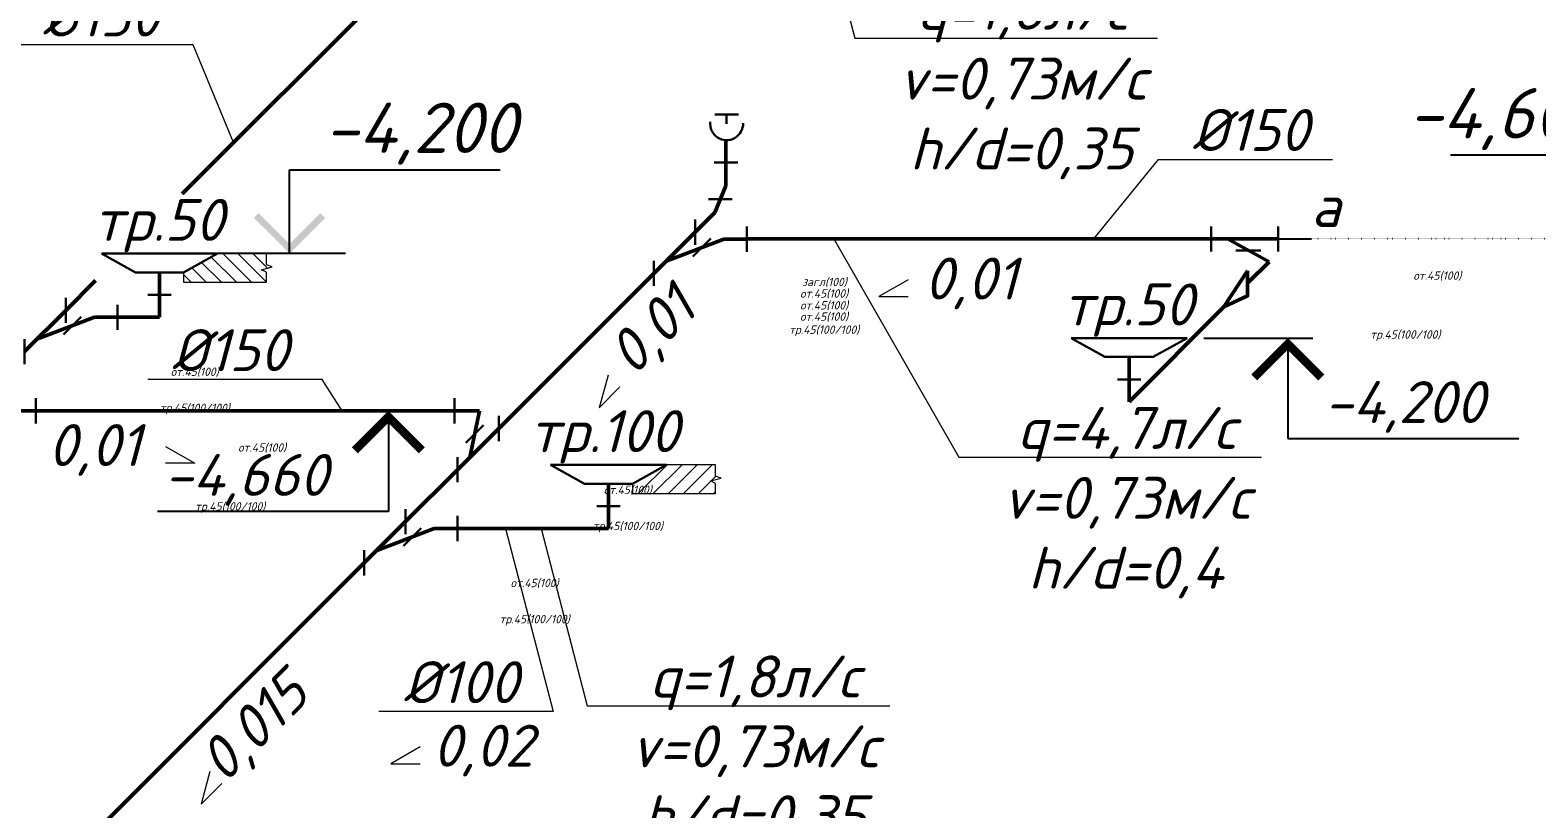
# Model space of a CAD drawing. Header units: millimetres. Extents: x -473555 to 660023, y 5037 to 453528.
# Drawn here: x 238241 to 247226, y 21048 to 25693 of the extents above; entities that cross this region are included whole.
import ezdxf
from ezdxf import colors
from ezdxf.entities.mleader import LeaderData, LeaderLine
from ezdxf.enums import TextEntityAlignment as Align
from ezdxf.math import Vec2, Vec3

# ---------------------------------------------------------------- set-up
doc = ezdxf.new("R2010")
doc.units = ezdxf.units.MM
doc.linetypes.add('ACAD_ISO07W100', pattern=[3, 0, -3])
doc.layers.add('_ВК-Спецификация', color=3, linetype='Continuous', lineweight=15, plot=False, transparency=0.5)
doc.layers.add('ВК_K1', color=34, linetype='Continuous', lineweight=50)
doc.layers.add('ВК_К1_текст', color=34, linetype='Continuous')
doc.styles.add('ISOPEUR', font='isocpeui.ttf')

# ---------------------------------------------------------------- blocks, each defined once
blk = doc.blocks.new('_None')
blk = doc.blocks.new('*U217')
at = {"lineweight": 30}
for p, q in [((246.1, 321.1), (246.1, 171.1)), ((555.4, 279.6), (555.4, 129.6)), ((339.2, 207.8), (233.1, 101.7)), ((0, 75), (0, -75))]:
    blk.add_line(p, q, dxfattribs=at)
for p, q in [((0, 0), (246.1, 246.1)), ((74, 74), (417.3, 204.6)), ((417.3, 204.6), (556, 204.6))]:
    blk.add_line(p, q)
at = {"layer": '_ВК-Спецификация', "linetype": 'ByBlock', "style": 'ISOPEUR'}
for s, p in [('от.45(100)', (1015.7, -119.9)), ('тр.45(100/100)', (1015.8, -335.6))]:
    blk.add_text(s, height=50, dxfattribs=at).set_placement(p, align=Align.MIDDLE_CENTER)
blk = doc.blocks.new('*U212')
at = {"linetype": 'ByBlock', "lineweight": 15}
h = blk.add_hatch(dxfattribs=at)
h.set_pattern_fill('ANSI31', color=0, scale=20)
h.paths.add_polyline_path([(-638.7, 0), (-638.7, -68.4), (-671.4, -80.2), (-607.6, -96.8), (-639.1, -111.4), (-639.1, -171.5), (-143.6, -171.5), (-143.6, -113.1), (-346.1, 0)])
at = {"color": 0, "linetype": 'ByBlock', "lineweight": 30}
for p, q in [((346.1, 0), (-346.1, 0)), ((-143.6, -113.1), (-346.1, 0)), ((143.6, -113.1), (346.1, 0)), ((143.6, -113.1), (-143.6, -113.1)), ((70, -246.8), (-70, -246.8))]:
    blk.add_line(p, q, dxfattribs=at)
at = {"color": 0, "linetype": 'ByBlock'}
blk.add_line((0, -380.6), (0, -113.1), dxfattribs=at)
at = {"color": 0, "linetype": 'ByBlock', "lineweight": 15}
blk.add_lwpolyline([(-639.1, 0), (-346.1, 0), (-143.6, -113.1), (-143.6, -171.5), (-639.1, -171.5), (-639.1, -111.4), (-607.6, -96.8), (-671.4, -80.2), (-638.7, -68.4), (-638.7, 0)], dxfattribs=at)
at = {"color": 0, "linetype": 'ByBlock', "style": 'ISOPEUR'}
blk.add_attdef('НАЗВАНИЕ', text='', height=250, dxfattribs=at).set_placement((-24.8, 200.6), align=Align.MIDDLE_CENTER)
blk = doc.blocks.new('*U254')
at = {"linetype": 'ByBlock', "lineweight": -2}
h = blk.add_hatch(color=256, dxfattribs=at)
h.paths.add_polyline_path([(-641.5, 212.1), (-613.2, 240.4), (-429.4, 56.6), (-429.4, 0)])
h.paths.add_polyline_path([(-245.5, 240.4), (-217.3, 212.1), (-429.4, 0), (-429.4, 56.6)])
for p, q in [((-429.4, 500), (-1686.4, 500)), ((-429.4, 0), (-429.4, 500)), ((-763.2, 0), (0, 0))]:
    blk.add_line(p, q, dxfattribs=at)
at = {"linetype": 'ByBlock', "style": 'ISOPEUR'}
blk.add_attdef('ОТМЕТКА', (-1678.8, 600), '', height=300, dxfattribs=at)
blk = doc.blocks.new('*U245')
at = {"lineweight": 30}
for p, q in [((-181.7, 165.3), (-181.7, 315.3)), ((-399.9, -75), (-399.9, 75)), ((-129.5, 72.6), (-279.5, 72.6)), ((0, -75), (0, 75))]:
    blk.add_line(p, q, dxfattribs=at)
at = {"lineweight": -2}
for p, q in [((-282.8, 139.5), (-181.7, 240.3)), ((-282.8, 139.5), (-119.5, 0)), ((0, 0), (-399.9, 0))]:
    blk.add_line(p, q, dxfattribs=at)
at = {"layer": '_ВК-Спецификация', "linetype": 'ByBlock', "style": 'ISOPEUR'}
for s, p in [('от.45(100)', (1349.3, -218.4)), ('тр.45(100/100)', (1158.4, -569.6))]:
    blk.add_text(s, height=50, dxfattribs=at).set_placement(p, align=Align.MIDDLE_CENTER)
blk = doc.blocks.new('*U249')
at = {"lineweight": 30}
for p, q in [((-18.4, 425.7), (-18.4, 275.7)), ((246.1, 321.1), (246.1, 171.1)), ((49.6, 160.4), (155.7, 266.5)), ((0, 75), (0, -75))]:
    blk.add_line(p, q, dxfattribs=at)
for p, q in [((-18.4, 350.7), (131.6, 350.7)), ((131.6, 350.7), (73.1, 73.1)), ((0, 0), (246.1, 246.1))]:
    blk.add_line(p, q)
at = {"layer": '_ВК-Спецификация', "linetype": 'ByBlock', "style": 'ISOPEUR'}
for s, p in [('от.45(100)', (1015.7, -119.9)), ('тр.45(100/100)', (1015.8, -335.6))]:
    blk.add_text(s, height=50, dxfattribs=at).set_placement(p, align=Align.MIDDLE_CENTER)
blk = doc.blocks.new('*U270')
at = {"lineweight": 30}
for p, q in [((363.2, 948.4), (505.2, 948.4)), ((434.2, 893), (434.2, 948.4)), ((500.3, 661.1), (360.3, 661.1)), ((327, 442.8), (467, 442.8)), ((246.1, 321.1), (246.1, 171.1)), ((555.4, 279.6), (555.4, 129.6)), ((339.2, 207.8), (233.1, 101.7)), ((0, 75), (0, -75))]:
    blk.add_line(p, q, dxfattribs=at)
for p, q in [((430.3, 661.1), (430.3, 794.8)), ((430.3, 522.1), (430.3, 661.1)), ((363.6, 363.6), (430.3, 522.1)), ((246.1, 246.1), (363.6, 363.6)), ((0, 0), (246.1, 246.1)), ((74, 74), (417.3, 204.6)), ((417.3, 204.6), (556, 204.6))]:
    blk.add_line(p, q)
blk.add_arc((434.2, 893), 98.3, 173.30505, 2.20347, dxfattribs=at)
at = {"layer": '_ВК-Спецификация', "linetype": 'ByBlock', "style": 'ISOPEUR'}
for s, p in [('от.45(100)', (1015.7, -119.9)), ('загл(100)', (1017.9, -51)), ('от.45(100)', (1015.7, -190.5)), ('от.45(100)', (1015.7, -257.5)), ('тр.45(100/100)', (1015.8, -335.6))]:
    blk.add_text(s, height=50, dxfattribs=at).set_placement(p, align=Align.MIDDLE_CENTER)
blk = doc.blocks.new('*U271')
at = {"lineweight": 30}
for p, q in [((0, -75), (0, 75)), ((399.6, -75), (399.6, 75)), ((147, -67.7), (297, -67.7)), ((218, -339.1), (218, -189.1))]:
    blk.add_line(p, q, dxfattribs=at)
blk.add_line((0, 0), (399.6, 0))
at = {"lineweight": -2}
for q in [(97.2, 0), (218, -264.1)]:
    blk.add_line((346.7, -135.4), q, dxfattribs=at)
at = {"layer": '_ВК-Спецификация', "linetype": 'ByBlock', "style": 'ISOPEUR'}
for s, p in [('от.45(100)', (1349.3, -218.4)), ('тр.45(100/100)', (1158.4, -569.6))]:
    blk.add_text(s, height=50, dxfattribs=at).set_placement(p, align=Align.MIDDLE_CENTER)
blk = doc.blocks.new('*U211')
at = {"color": 0, "linetype": 'ByBlock', "lineweight": 30}
for p, q in [((346.1, 0), (-346.1, 0)), ((-143.6, -113.1), (-346.1, 0)), ((143.6, -113.1), (346.1, 0)), ((143.6, -113.1), (-143.6, -113.1)), ((70, -246.8), (-70, -246.8))]:
    blk.add_line(p, q, dxfattribs=at)
at = {"color": 0, "linetype": 'ByBlock'}
blk.add_line((0, -380.6), (0, -113.1), dxfattribs=at)
at = {"color": 0, "linetype": 'ByBlock', "style": 'ISOPEUR'}
blk.add_attdef('НАЗВАНИЕ', text='', height=250, dxfattribs=at).set_placement((-24.8, 200.6), align=Align.MIDDLE_CENTER)
blk = doc.blocks.new('*U266')
at = {"lineweight": 15}
blk.add_lwpolyline([(-1.75, 1), (0, 0), (-1.75, 0)], dxfattribs=at)
at = {"lineweight": 15, "style": 'ISOPEUR'}
blk.add_attdef('УКЛОН', text='', height=2.5, dxfattribs=at).set_placement((-5.981, 1.077), align=Align.MIDDLE_CENTER)
blk = doc.blocks.new('*U256')
at = {"lineweight": 15}
blk.add_lwpolyline([(1.75, 1), (0, 0), (1.75, 0)], dxfattribs=at)
at = {"lineweight": 15, "style": 'ISOPEUR'}
blk.add_attdef('УКЛОН', text='', height=2.5, dxfattribs=at).set_placement((5.483, 1.077), align=Align.MIDDLE_CENTER)
blk = doc.blocks.new('*U250')
at = {"linetype": 'ByBlock', "lineweight": 15}
h = blk.add_hatch(dxfattribs=at)
h.set_pattern_fill('ANSI31', color=0, scale=20)
h.paths.add_polyline_path([(346.1, 0), (143.6, -113.1), (143.6, -171.5), (639.1, -171.5), (639.1, -111.4), (607.6, -96.8), (671.4, -80.2), (638.7, -68.4), (638.7, 0)])
at = {"color": 0, "linetype": 'ByBlock', "lineweight": 30}
for p, q in [((346.1, 0), (-346.1, 0)), ((-143.6, -113.1), (-346.1, 0)), ((143.6, -113.1), (346.1, 0)), ((143.6, -113.1), (-143.6, -113.1)), ((70, -246.8), (-70, -246.8))]:
    blk.add_line(p, q, dxfattribs=at)
at = {"color": 0, "linetype": 'ByBlock'}
blk.add_line((0, -380.6), (0, -113.1), dxfattribs=at)
at = {"color": 0, "linetype": 'ByBlock', "lineweight": 15}
blk.add_lwpolyline([(639.1, 0), (346.1, 0), (143.6, -113.1), (143.6, -171.5), (639.1, -171.5), (639.1, -111.4), (607.6, -96.8), (671.4, -80.2), (638.7, -68.4), (638.7, 0)], dxfattribs=at)
at = {"color": 0, "linetype": 'ByBlock', "style": 'ISOPEUR'}
blk.add_attdef('НАЗВАНИЕ', text='', height=250, dxfattribs=at).set_placement((-24.8, 200.6), align=Align.MIDDLE_CENTER)
blk = doc.blocks.new('*U219')
at = {"lineweight": 15}
blk.add_lwpolyline([(0.53, 1.945), (0, 0), (1.237, 1.237)], dxfattribs=at)
at = {"lineweight": 15, "style": 'ISOPEUR'}
blk.add_attdef('УКЛОН', text='', height=2.5, rotation=45, dxfattribs=at).set_placement((3.115, 4.638), align=Align.MIDDLE_CENTER)

msp = doc.modelspace()

# ---------------------------------------------------------------- linework, layer by layer
at = {"layer": 'ВК_K1'}
for p, q in [((239147.8, 24716), (240929.4, 26497.6)), ((242515.6, 24447), (245283.4, 24447)), ((238453.2, 24021.4), (238631.9, 24200)), ((241035.6, 23317.1), (241960.2, 24241.7)), ((245360, 24041.4), (244794.3, 23475.7)), ((238762.5, 23979.8), (239012.5, 23979.8)), ((238275.6, 23421.7), (240771.1, 23421.7)), ((240479.9, 22761.3), (240789.5, 23070.9)), ((240789.8, 22719.8), (241689.8, 22719.8)), ((240233.7, 22515.2), (236486, 18767.5))]:
    msp.add_line(p, q, dxfattribs=at)
msp.add_lwpolyline([(245501.4, 24257.8), (245501.4, 24107.8), (245360, 24041.4), (245501.4, 24257.8)], dxfattribs=at)
at = {"layer": 'ВК_К1_текст'}
msp.add_line((245683, 24447), (245883, 24447), dxfattribs=at)
at = {"layer": 'ВК_К1_текст', "linetype": 'ACAD_ISO07W100'}
msp.add_line((248670.6, 24447), (245883, 24447), dxfattribs=at)
at = {"layer": 'ВК_К1_текст', "linetype": 'Continuous'}
for p, q in [((245240.4, 23856.3), (245890.4, 23856.3)), ((245740.4, 23856.3), (245740.4, 23256.3)), ((240877.4, 23421.7), (240227.4, 23421.7)), ((240377.4, 23421.7), (240377.4, 22821.7)), ((245740.4, 23256.3), (247117.9, 23256.3)), ((240377.4, 22821.7), (238999.9, 22821.7))]:
    msp.add_line(p, q, dxfattribs=at)
for points in [[(245540.4, 23621, 50, 50, 0), (245740.4, 23821, 50, 50, 0), (245940.4, 23621, 50, 50, 0)], [(240577.4, 23186.3, 50, 50, 0), (240377.4, 23386.3, 50, 50, 0), (240177.4, 23186.3, 50, 50, 0)]]:
    msp.add_lwpolyline(points, format="xyseb", dxfattribs=at)

# ---------------------------------------------------------------- block references
at = {"layer": 'ВК_K1'}
for name, p in [('*U270', (241960.2, 24241.7)), ('*U271', (245283.4, 24447)), ('*U217', (238207.1, 23775.2)), ('*U245', (238275.6, 23421.7)), ('*U249', (240789.5, 23070.9)), ('*U217', (240233.7, 22515.2))]:
    msp.add_blockref(name, p, dxfattribs=at)
ref = msp.add_blockref('*U212', (239012.5, 24360.4), dxfattribs=dict(at, xscale=-1))
ref.add_attrib('НАЗВАНИЕ', 'тр.50', dxfattribs={"layer": '0', "color": 0, "linetype": 'ByBlock', "height": 250, "style": 'ISOPEUR'}).set_placement((239007.7, 24561), align=Align.MIDDLE_CENTER)
ref = msp.add_blockref('*U211', (244794.3, 23856.3), dxfattribs=dict(at, xscale=-1))
ref.add_attrib('НАЗВАНИЕ', 'тр.50', dxfattribs={"layer": '0', "color": 0, "linetype": 'ByBlock', "height": 250, "style": 'ISOPEUR'}).set_placement((244789.5, 24056.9), align=Align.MIDDLE_CENTER)
msp.add_blockref('*U250', (241689.8, 23100.4), dxfattribs=at).add_auto_attribs({'НАЗВАНИЕ': 'тр.100'})
at = {"layer": 'ВК_К1_текст'}
ref = msp.add_blockref('*U254', (248396.7, 24447), dxfattribs=at)
ref.add_attrib('ОТМЕТКА', '-4,605', (246457.9, 25047), dxfattribs={"layer": '0', "linetype": 'ByBlock', "height": 300, "style": 'ISOPEUR'})
ref = msp.add_blockref('*U254', (239358.6, 24360.4), dxfattribs=dict(at, xscale=-1))
ref.add_attrib('ОТМЕТКА', '-4,200', (239994, 24960.4), dxfattribs={"layer": '0', "linetype": 'ByBlock', "height": 300, "style": 'ISOPEUR'})
at = {"layer": 'ВК_К1_текст', "xscale": 100, "yscale": 100, "zscale": 100}
for name, p, values in [('*U256', (243301.3, 24103.5), {'УКЛОН': '0,01'}), ('*U219', (241634.9, 23440.7), {'УКЛОН': '0,01'}), ('*U266', (239222.9, 23110.2), {'УКЛОН': '0,01'}), ('*U219', (239260.3, 21075.9), {'УКЛОН': '0,015'}), ('*U256', (240393, 21317.2), {'УКЛОН': '0,02'})]:
    msp.add_blockref(name, p, dxfattribs=at).add_auto_attribs(values)

# ---------------------------------------------------------------- texts
at = {"layer": 'ВК_К1_текст', "linetype": 'ACAD_ISO07W100', "style": 'ISOPEUR'}
msp.add_text('а', height=250, dxfattribs=at).set_placement((245878.7, 24518.6))
at = {"layer": 'ВК_К1_текст', "linetype": 'Continuous', "style": 'ISOPEUR'}
for s, p in [('-4,200', (245957.3, 23349.5)), ('-4,660', (239039.7, 22914.9))]:
    msp.add_text(s, height=250, dxfattribs=at).set_placement(p)

# ---------------------------------------------------------------- leaders
at = {"layer": 'ВК_К1_текст', "linetype": 'Continuous'}
ml = msp.add_multileader_mtext('Standard', dxfattribs=at)
ml.set_content('q=1,8л/с\\Pv=0,73м/с\\Ph/d=0,35', color=256, style='ISOPEUR')
ml.set_leader_properties(lineweight=15)
ml.set_arrow_properties(name='NONE')
ml.build(insert=Vec2(0, 0))
ml.multileader.update_dxf_attribs({"text_left_attachment_type": 6, "text_right_attachment_type": 6, "dogleg_length": 0.1, "arrow_head_size": 400, "scale": 100})
ctx = ml.context
ctx.base_point, ctx.scale, ctx.char_height, ctx.arrow_head_size, ctx.landing_gap_size, ctx.plane_origin = Vec3(243168.8, 25645), 100, 250, 400, 200, Vec3(258672.3, 19076)
ctx.left_attachment, ctx.right_attachment, ctx.text_align_type = 6, 6, 1
notes = []
notes.append((ctx, [(0, (1, 1, 0), (243158.8, 25645), (1, 0), 10, [(0, [(242885, 26702.2)], 0, [])])]))
ctx.mtext.insert, ctx.mtext.alignment, ctx.mtext.flow_direction = Vec3(244152.8, 25945), 2, 5
ml = msp.add_multileader_mtext('Standard', dxfattribs=at)
ml.set_content('%%C150', color=256, style='ISOPEUR')
ml.set_leader_properties(lineweight=15)
ml.set_arrow_properties(name='NONE')
ml.build(insert=Vec2(0, 0))
ml.multileader.update_dxf_attribs({"text_left_attachment_type": 6, "text_right_attachment_type": 6, "dogleg_length": 0.1, "arrow_head_size": 400, "scale": 100})
ctx = ml.context
ctx.base_point, ctx.scale, ctx.char_height, ctx.arrow_head_size, ctx.landing_gap_size, ctx.plane_origin = Vec3(238123.5, 25605), 100, 250, 400, 200, Vec3(245164.8, 16753.3)
ctx.left_attachment, ctx.right_attachment, ctx.text_align_type = 6, 6, 1
notes.append((ctx, [(1, (1, 1, 0), (239212.7, 25605), (-1, 0), 10, [(0, [(239454.8, 25022.9)], 0, [])])]))
ctx.mtext.insert, ctx.mtext.width, ctx.mtext.alignment, ctx.mtext.flow_direction = Vec3(238663.1, 25905), 549.811, 2, 5
ml = msp.add_multileader_mtext('Standard', dxfattribs=at)
ml.set_content('%%C100', color=256, style='ISOPEUR')
ml.set_leader_properties(lineweight=15)
ml.set_arrow_properties(name='NONE')
ml.build(insert=Vec2(0, 0))
ml.multileader.update_dxf_attribs({"text_left_attachment_type": 6, "text_right_attachment_type": 6, "dogleg_length": 0.1, "arrow_head_size": 400, "scale": 100})
ctx = ml.context
ctx.base_point, ctx.scale, ctx.char_height, ctx.arrow_head_size, ctx.landing_gap_size, ctx.plane_origin = Vec3(248604.5, 25328.5), 100, 250, 400, 200, Vec3(255504.7, 16806.5)
ctx.left_attachment, ctx.right_attachment, ctx.text_align_type = 6, 6, 1
notes.append((ctx, [(1, (1, 1, 0), (249693.6, 25328.5), (-1, 0), 10, [(0, [(249794.7, 25076.2)], 0, [])])]))
ctx.mtext.insert, ctx.mtext.width, ctx.mtext.alignment, ctx.mtext.flow_direction = Vec3(249144, 25628.5), 549.811, 2, 5
ml = msp.add_multileader_mtext('Standard', dxfattribs=at)
ml.set_content('%%C150', color=256, style='ISOPEUR')
ml.set_leader_properties(lineweight=15)
ml.set_arrow_properties(name='NONE')
ml.build(insert=Vec2(0, 0))
ml.multileader.update_dxf_attribs({"text_left_attachment_type": 6, "text_right_attachment_type": 6, "dogleg_length": 0.1, "arrow_head_size": 400, "scale": 100})
ctx = ml.context
ctx.base_point, ctx.scale, ctx.char_height, ctx.arrow_head_size, ctx.landing_gap_size, ctx.plane_origin = Vec3(244978.8, 24921.9), 100, 250, 400, 200, Vec3(252020, 16070.2)
ctx.left_attachment, ctx.right_attachment, ctx.text_align_type = 6, 6, 1
notes.append((ctx, [(0, (1, 1, 0), (244968.8, 24921.9), (1, 0), 10, [(0, [(244584.6, 24447)], 0, [])])]))
ctx.mtext.insert, ctx.mtext.width, ctx.mtext.alignment, ctx.mtext.flow_direction = Vec3(245518.3, 25221.9), 549.811, 2, 5
ml = msp.add_multileader_mtext('Standard', dxfattribs=at)
ml.set_content('q=4,7л/с\\Pv=0,73м/с\\Ph/d=0,4', color=256, style='ISOPEUR')
ml.set_leader_properties(lineweight=15)
ml.set_arrow_properties(name='NONE')
ml.build(insert=Vec2(0, 0))
ml.multileader.update_dxf_attribs({"text_left_attachment_type": 6, "text_right_attachment_type": 6, "dogleg_length": 0.1, "arrow_head_size": 400, "scale": 100})
ctx = ml.context
ctx.base_point, ctx.scale, ctx.char_height, ctx.arrow_head_size, ctx.landing_gap_size, ctx.plane_origin = Vec3(243789.9, 23144.7), 100, 250, 400, 200, Vec3(259113.1, 17713.2)
ctx.left_attachment, ctx.right_attachment, ctx.text_align_type = 6, 6, 1
notes.append((ctx, [(0, (1, 1, 0), (243779.9, 23144.7), (1, 0), 10, [(0, [(243034, 24447)], 0, [])])]))
ctx.mtext.insert, ctx.mtext.width, ctx.mtext.alignment, ctx.mtext.flow_direction = Vec3(244773.9, 23444.7), 1393.182, 2, 5
ml = msp.add_multileader_mtext('Standard', dxfattribs=at)
ml.set_content('%%C150', color=256, style='ISOPEUR')
ml.set_leader_properties(lineweight=15)
ml.set_arrow_properties(name='NONE')
ml.build(insert=Vec2(0, 0))
ml.multileader.update_dxf_attribs({"text_left_attachment_type": 6, "text_right_attachment_type": 6, "dogleg_length": 0.1, "arrow_head_size": 400, "scale": 100})
ctx = ml.context
ctx.base_point, ctx.scale, ctx.char_height, ctx.arrow_head_size, ctx.landing_gap_size, ctx.plane_origin = Vec3(238894.1, 23608.9), 100, 250, 400, 200, Vec3(245935.4, 14757.1)
ctx.left_attachment, ctx.right_attachment, ctx.text_align_type = 6, 6, 1
notes.append((ctx, [(1, (1, 1, 0), (239983.3, 23608.9), (-1, 0), 10, [(0, [(240101, 23421.7)], 0, [])])]))
ctx.mtext.insert, ctx.mtext.width, ctx.mtext.alignment, ctx.mtext.flow_direction = Vec3(239433.7, 23908.9), 549.811, 2, 5
ml = msp.add_multileader_mtext('Standard', dxfattribs=at)
ml.set_content('%%C50', color=256, style='ISOPEUR')
ml.set_leader_properties(lineweight=15)
ml.set_arrow_properties(name='NONE')
ml.build(insert=Vec2(0, 0))
ml.multileader.update_dxf_attribs({"text_left_attachment_type": 6, "text_right_attachment_type": 6, "dogleg_length": 0.1, "arrow_head_size": 400, "scale": 100})
ctx = ml.context
ctx.base_point, ctx.scale, ctx.char_height, ctx.arrow_head_size, ctx.landing_gap_size, ctx.plane_origin = Vec3(271430.1, 22545), 100, 250, 400, 200, Vec3(280409.2, 12068.9)
ctx.left_attachment, ctx.right_attachment, ctx.text_align_type = 6, 6, 1
notes.append((ctx, [(1, (1, 1, 0), (272389.9, 22545), (-1, 0), 10, [(0, [(272657.7, 21980.2)], 0, [])])]))
ctx.mtext.insert, ctx.mtext.width, ctx.mtext.alignment, ctx.mtext.flow_direction = Vec3(271905, 22845), 549.811, 2, 5
ml = msp.add_multileader_mtext('Standard', dxfattribs=at)
ml.set_content('%%C100', color=256, style='ISOPEUR')
ml.set_leader_properties(lineweight=15)
ml.set_arrow_properties(name='NONE')
ml.build(insert=Vec2(0, 0))
ml.multileader.update_dxf_attribs({"text_left_attachment_type": 6, "text_right_attachment_type": 6, "dogleg_length": 0.1, "arrow_head_size": 400, "scale": 100})
ctx = ml.context
ctx.base_point, ctx.scale, ctx.char_height, ctx.arrow_head_size, ctx.landing_gap_size, ctx.plane_origin = Vec3(240270.2, 21628.6), 100, 250, 400, 200, Vec3(247646.4, 14039.5)
ctx.left_attachment, ctx.right_attachment, ctx.text_align_type = 6, 6, 1
notes.append((ctx, [(1, (1, 1, 0), (241359.4, 21628.6), (-1, 0), 10, [(0, [(241075.7, 22719.8)], 0, [])])]))
ctx.mtext.insert, ctx.mtext.width, ctx.mtext.alignment, ctx.mtext.flow_direction = Vec3(240809.8, 21928.6), 549.811, 2, 5
ml = msp.add_multileader_mtext('Standard', dxfattribs=at)
ml.set_content('q=1,8л/с\\Pv=0,73м/с\\Ph/d=0,35', color=256, style='ISOPEUR')
ml.set_leader_properties(lineweight=15)
ml.set_arrow_properties(name='NONE')
ml.build(insert=Vec2(0, 0))
ml.multileader.update_dxf_attribs({"text_left_attachment_type": 6, "text_right_attachment_type": 6, "dogleg_length": 0.1, "arrow_head_size": 400, "scale": 100})
ctx = ml.context
ctx.base_point, ctx.scale, ctx.char_height, ctx.arrow_head_size, ctx.landing_gap_size, ctx.plane_origin = Vec3(241573.1, 21662.6), 100, 250, 400, 200, Vec3(257076.6, 15093.6)
ctx.left_attachment, ctx.right_attachment, ctx.text_align_type = 6, 6, 1
notes.append((ctx, [(0, (1, 1, 0), (241563.1, 21662.6), (1, 0), 10, [(0, [(241289.3, 22719.8)], 0, [])])]))
ctx.mtext.insert, ctx.mtext.alignment, ctx.mtext.flow_direction = Vec3(242557.1, 21962.6), 2, 5
for ctx, leaders in notes:
    for number, flags, end, landing, length, lines in leaders:
        leader = LeaderData()
        leader.index, (leader.has_last_leader_line, leader.has_dogleg_vector, leader.attachment_direction) = number, flags
        leader.last_leader_point, leader.dogleg_vector, leader.dogleg_length = Vec3(end), Vec3(landing), length
        for number, points, colour, breaks in lines:
            line = LeaderLine()
            line.index, line.vertices, line.color, line.breaks = number, Vec3.list(points), colors.encode_raw_color(colour), breaks
            leader.lines.append(line)
        ctx.leaders.append(leader)

doc.saveas('drawing.dxf')
